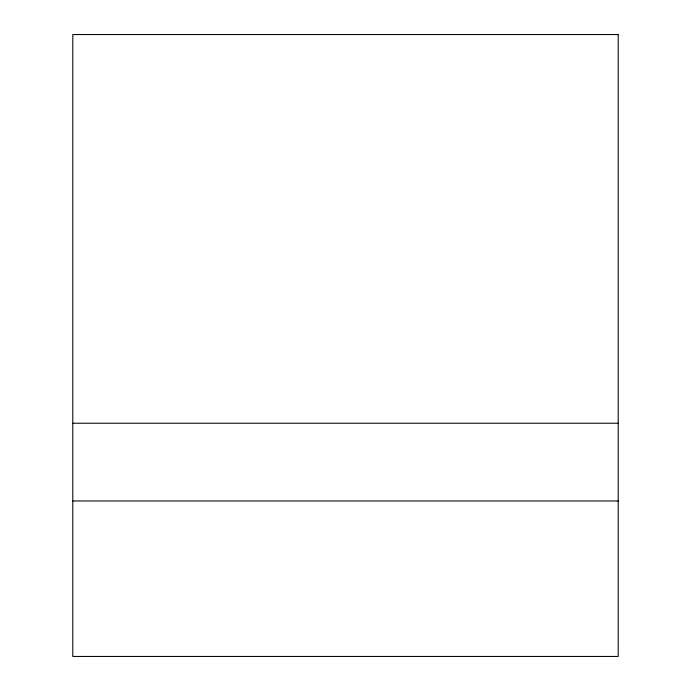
<?xml version="1.0" encoding="UTF-8"?>
<svg xmlns="http://www.w3.org/2000/svg" width="691" height="691" viewBox="0 0 691 691"><rect width="100%" height="100%" fill="white"/><g stroke="black" fill="none" stroke-linecap="round" stroke-linejoin="round"><path stroke-width="1.04" d="M72.797 423.238L618.203 423.238M72.797 500.975L618.203 500.975M618.203 34.55L72.797 34.55L72.797 656.45L618.203 656.45L618.203 34.55"/></g></svg>
